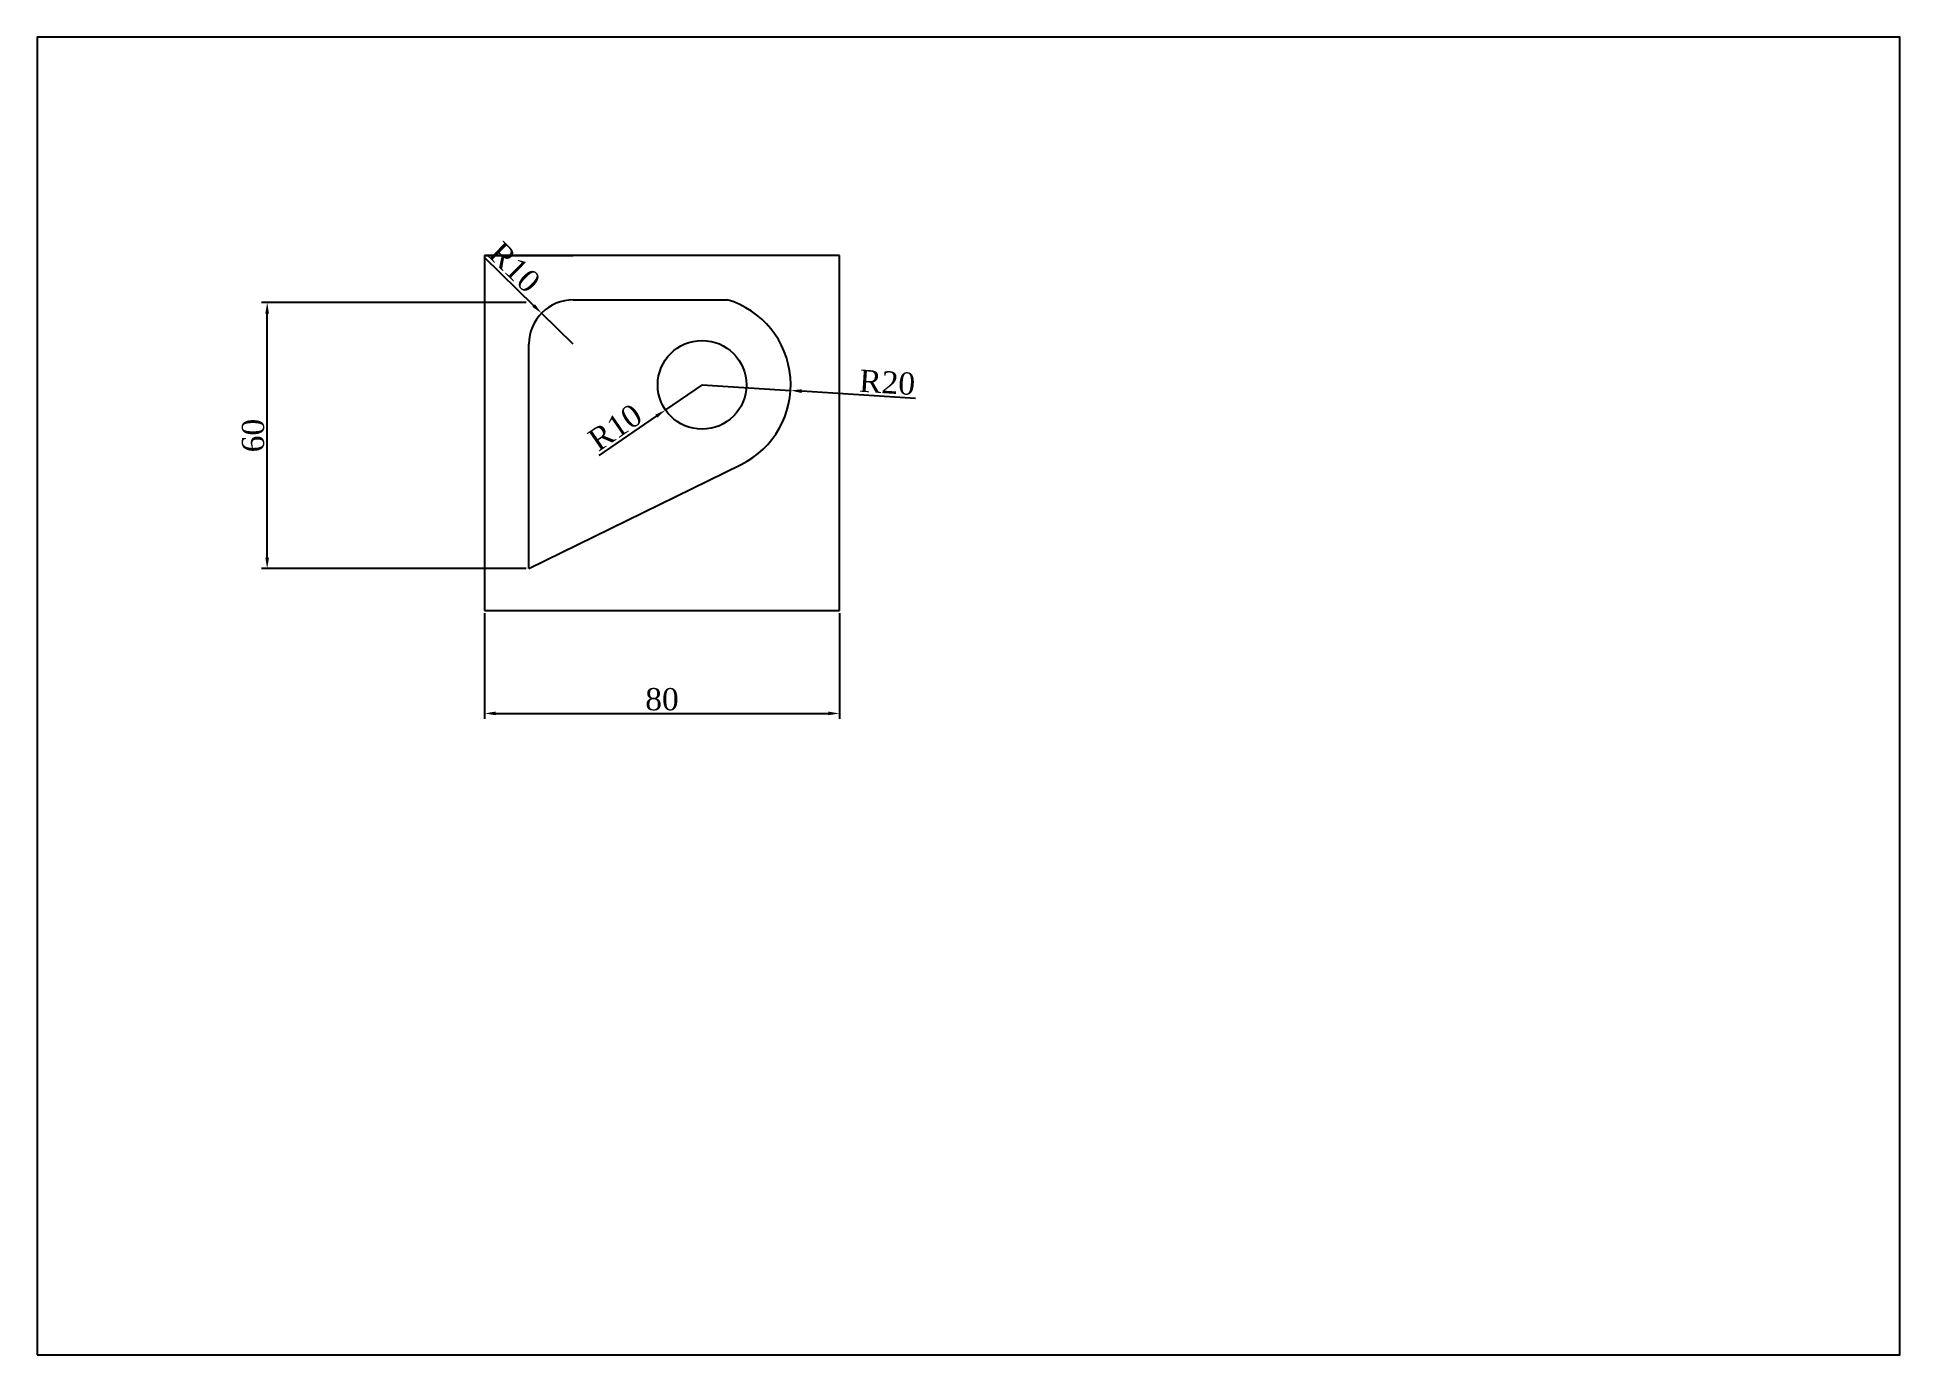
# Model space of a CAD drawing. Header units: millimetres. Extents: x 0 to 420, y 0 to 297.
import ezdxf

# ---------------------------------------------------------------- set-up
doc = ezdxf.new("R2010")
doc.units = ezdxf.units.MM
doc.styles.get("Standard").update_dxf_attribs({"font": 'times.ttf', "height": 5})
doc.dimstyles.new('ISO-25', dxfattribs={"dimtxt": 5, "dimasz": 2.5, "dimexe": 1.25, "dimexo": 0.625, "dimtad": 1, "dimdec": 0, "dimtxsty": 'Standard', "dimcen": 2.5, "dimadec": 0, "dimazin": 0, "dimtfac": 1, "dimtdec": 0, "dimtmove": 0, "dimatfit": 3, "dimfxl": 1, "dimarcsym": 0})

# ---------------------------------------------------------------- blocks, each defined once
blk = doc.blocks.new('*D1')
at = {"color": 0, "lineweight": -2, "transparency": 16777216}
for p, q in [((100.88, 167.19), (100.88, 143.32)), ((180.88, 167.19), (180.88, 143.32)), ((103.38, 144.57), (178.38, 144.57))]:
    blk.add_line(p, q, dxfattribs=at)
at = {"color": 0, "transparency": 16777216}
for points in [[(103.38, 144.99), (103.38, 144.16), (100.88, 144.57)], [(178.38, 144.99), (178.38, 144.16), (180.88, 144.57)]]:
    blk.add_solid(points, dxfattribs=at)
at = {"layer": 'Defpoints', "color": 0, "transparency": 16777216}
for p in [(100.88, 167.81), (180.88, 167.81), (180.88, 144.57)]:
    blk.add_point(p, dxfattribs=at)
at = {"color": 0, "transparency": 16777216, "insert": (140.88, 147.74), "char_height": 5, "attachment_point": 5}
blk.add_mtext('80', dxfattribs=at)
blk = doc.blocks.new('*D2')
at = {"color": 0, "lineweight": -2, "transparency": 16777216}
for p, q in [((110.26, 237.21), (50.6, 237.21)), ((51.85, 179.71), (51.85, 234.71)), ((110.26, 177.21), (50.6, 177.21))]:
    blk.add_line(p, q, dxfattribs=at)
at = {"color": 0, "transparency": 16777216}
for points in [[(51.43, 234.71), (52.26, 234.71), (51.85, 237.21)], [(51.43, 179.71), (52.26, 179.71), (51.85, 177.21)]]:
    blk.add_solid(points, dxfattribs=at)
at = {"layer": 'Defpoints', "color": 0, "transparency": 16777216}
for p in [(51.85, 237.21), (110.88, 237.21), (110.88, 177.21)]:
    blk.add_point(p, dxfattribs=at)
at = {"color": 0, "transparency": 16777216, "insert": (48.68, 207.21), "char_height": 5, "attachment_point": 5, "rotation": 90}
blk.add_mtext('60', dxfattribs=at)
blk = doc.blocks.new('*D3')
at = {"color": 0, "lineweight": -2, "transparency": 16777216}
for p, q in [((100.71, 247.47), (111.93, 236.54)), ((120.88, 227.81), (113.72, 234.79))]:
    blk.add_line(p, q, dxfattribs=at)
at = {"color": 0, "transparency": 16777216}
blk.add_solid([(112.22, 236.83), (111.64, 236.24), (113.72, 234.79)], dxfattribs=at)
at = {"layer": 'Defpoints', "color": 0, "transparency": 16777216}
for p in [(113.72, 234.79), (120.88, 227.81)]:
    blk.add_point(p, dxfattribs=at)
at = {"color": 0, "transparency": 16777216, "insert": (107.63, 245.14), "char_height": 5, "attachment_point": 5, "rotation": 315.7463}
blk.add_mtext('R10', dxfattribs=at)
blk = doc.blocks.new('*D4')
at = {"color": 0, "lineweight": -2, "transparency": 16777216}
for p, q in [((149.92, 218.64), (169.88, 217.38)), ((198.04, 215.6), (172.38, 217.22))]:
    blk.add_line(p, q, dxfattribs=at)
at = {"color": 0, "transparency": 16777216}
blk.add_solid([(172.4, 217.64), (172.35, 216.8), (169.88, 217.38)], dxfattribs=at)
at = {"layer": 'Defpoints', "color": 0, "transparency": 16777216}
for p in [(149.92, 218.64), (169.88, 217.38)]:
    blk.add_point(p, dxfattribs=at)
at = {"color": 0, "transparency": 16777216, "insert": (191.67, 219.18), "char_height": 5, "attachment_point": 5, "rotation": 356.3942}
blk.add_mtext('R20', dxfattribs=at)
blk = doc.blocks.new('*D5')
at = {"color": 0, "lineweight": -2, "transparency": 16777216}
for p, q in [((149.92, 218.64), (141.67, 212.98)), ((126.68, 202.71), (139.61, 211.57))]:
    blk.add_line(p, q, dxfattribs=at)
at = {"color": 0, "transparency": 16777216}
blk.add_solid([(139.37, 211.91), (139.84, 211.23), (141.67, 212.98)], dxfattribs=at)
at = {"layer": 'Defpoints', "color": 0, "transparency": 16777216}
for p in [(149.92, 218.64), (141.67, 212.98)]:
    blk.add_point(p, dxfattribs=at)
at = {"color": 0, "transparency": 16777216, "insert": (130.32, 209.05), "char_height": 5, "attachment_point": 5, "rotation": 34.4195}
blk.add_mtext('R10', dxfattribs=at)

msp = doc.modelspace()

# ---------------------------------------------------------------- linework, layer by layer
for p, q in [((100.88, 247.81), (100.88, 167.81)), ((180.88, 247.81), (100.88, 247.81)), ((100.88, 247.81), (120.88, 247.81)), ((100.88, 247.81), (110.88, 247.81)), ((180.88, 167.81), (180.88, 247.81)), ((120.88, 237.81), (155.6, 237.81)), ((110.88, 177.21), (110.88, 227.81)), ((110.88, 177.21), (158.73, 200.68)), ((100.88, 167.81), (180.88, 167.81))]:
    msp.add_line(p, q)
msp.add_lwpolyline([(0, 0), (420, 0), (420, 297), (0, 297)], close=True)
msp.add_circle((149.92, 218.64), 10)
for centre, radius, start, end in [((120.88, 227.81), 10, 90, 180), ((149.92, 218.64), 20, 296.1274, 73.5007)]:
    msp.add_arc(centre, radius, start, end)

# ---------------------------------------------------------------- dimensions: what is measured, and where the dimension line sits
for center, mpoint, picture, middle in [((120.88, 227.81), (113.72, 234.79), '*D3', (107.63, 245.14)), ((149.92, 218.64), (141.67, 212.98), '*D5', (130.32, 209.05))]:
    dim = msp.add_radius_dim(center=center, mpoint=mpoint, dimstyle='ISO-25')
    dim.commit()
    dim.dimension.update_dxf_attribs({"geometry": picture, "text_midpoint": middle})
dim = msp.add_linear_dim(base=(51.85, 237.21), p1=(110.88, 177.21), p2=(110.88, 237.21), angle=90, dimstyle='ISO-25')
dim.commit()
dim.dimension.update_dxf_attribs({"geometry": '*D2', "text_midpoint": (48.68, 207.21)})
dim = msp.add_radius_dim(center=(149.92, 218.64), mpoint=(169.88, 217.38), dimstyle='ISO-25')
dim.commit()
dim.dimension.update_dxf_attribs({"geometry": '*D4', "text_midpoint": (191.47, 216.02), "dimtype": 164})
dim = msp.add_linear_dim(base=(180.88, 144.57), p1=(100.88, 167.81), p2=(180.88, 167.81), dimstyle='ISO-25')
dim.commit()
dim.dimension.update_dxf_attribs({"geometry": '*D1', "text_midpoint": (140.88, 147.74)})

doc.saveas('drawing.dxf')
